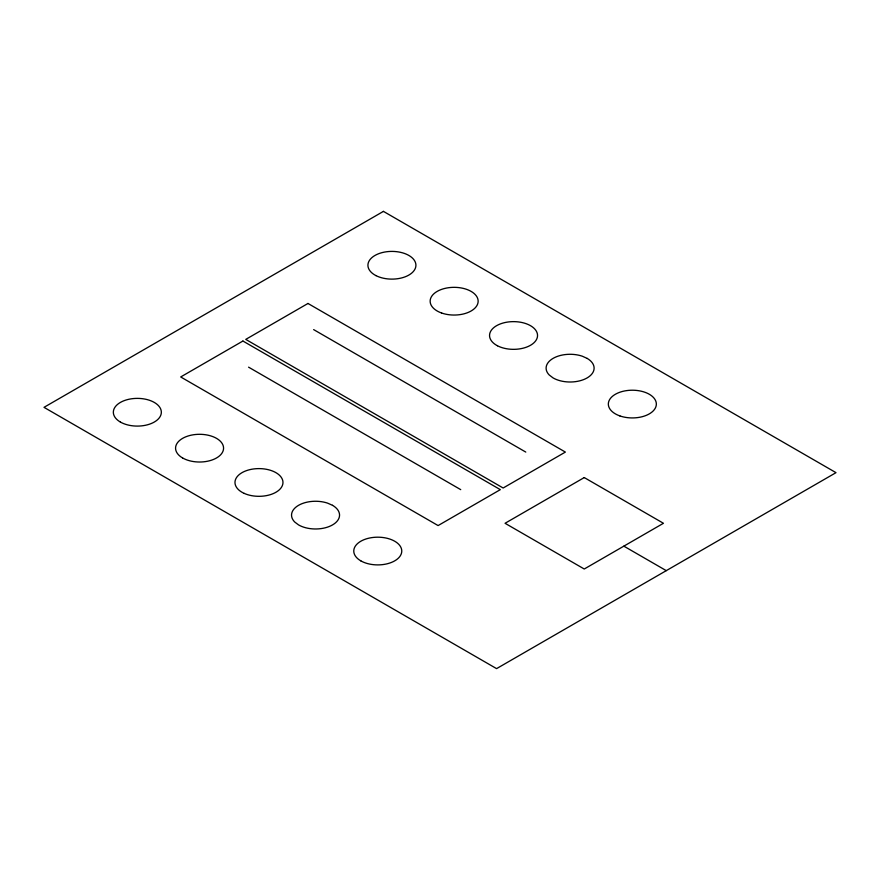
<?xml version="1.0" encoding="UTF-8"?>
<svg xmlns="http://www.w3.org/2000/svg" width="880" height="880" viewBox="0 0 880 880"><rect width="100%" height="100%" fill="white"/><g stroke="black" fill="none" stroke-linecap="round" stroke-linejoin="round"><path stroke-width="1.32" d="M313.643 329.604L525.778 452.078M623.854 546.15L666.281 570.647M248.578 367.158L460.724 489.643M383.427 211.376L44 407.341L496.573 668.624L836 472.659L383.427 211.376M242.924 341.033L180.697 376.959L438.097 525.569L500.324 489.643L242.924 341.033M307.978 303.468L245.751 339.394L503.151 488.004L565.378 452.078L307.978 303.468M584.254 477.565L505.054 523.281L584.254 569.008L663.454 523.281L584.254 477.565M332.519 505.318L327.547 503.118A24.002 13.86 0 0 0 298.573 505.318A24.002 13.86 0 0 0 294.756 522.049L298.573 524.92A24.002 13.86 0 0 0 332.519 524.92A24.002 13.86 0 0 0 332.519 505.318M587.235 358.435L582.296 356.202A24.002 13.86 0 0 0 553.289 358.259A24.002 13.86 0 0 0 549.219 374.968L552.992 377.861A24.002 13.86 0 0 0 586.938 378.026A24.002 13.86 0 0 0 587.235 358.435M120.373 422.037A24.002 13.86 0 0 0 160.523 415.822A24.002 13.86 0 0 0 131.131 398.849A24.002 13.86 0 0 0 120.373 422.037M182.6 457.963A24.002 13.86 0 0 0 222.75 451.748A24.002 13.86 0 0 0 193.358 434.775A24.002 13.86 0 0 0 182.6 457.963M244.222 493.394A24.002 13.86 0 0 0 282.744 484.363A24.002 13.86 0 0 0 249.942 469.623A24.002 13.86 0 0 0 244.222 493.394M360.8 560.846A24.002 13.86 0 0 0 400.95 554.631A24.002 13.86 0 0 0 371.558 537.658A24.002 13.86 0 0 0 360.8 560.846M619.85 415.91A24.002 13.86 0 0 0 656.337 404.404A24.002 13.86 0 0 0 620.84 391.908A24.002 13.86 0 0 0 619.85 415.91M497.442 345.763A24.002 13.86 0 0 0 537.009 338.393A24.002 13.86 0 0 0 506.176 322.3A24.002 13.86 0 0 0 497.442 345.763M376.013 275.638A24.002 13.86 0 0 0 415.437 268.026A24.002 13.86 0 0 0 384.296 252.12A24.002 13.86 0 0 0 376.013 275.638M441.595 313.005A24.002 13.86 0 0 0 478.137 301.554A24.002 13.86 0 0 0 442.695 289.014A24.002 13.86 0 0 0 441.595 313.005"/></g></svg>
